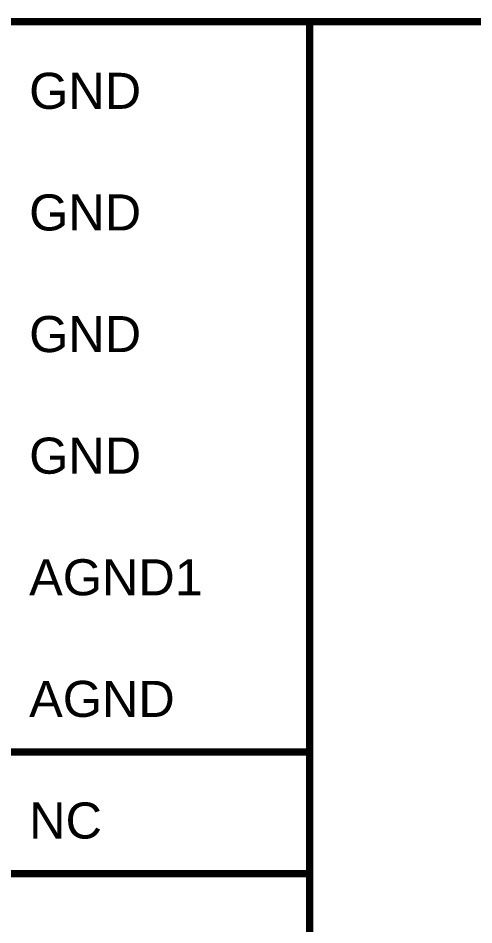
# Model space of a CAD drawing. Header units: millimetres. Extents: x 0 to 594, y 0 to 420.
# Drawn here: x 158.02 to 176.73, y 320.4 to 357.64 of the extents above; entities that cross this region are included whole.
import ezdxf

# ---------------------------------------------------------------- set-up
doc = ezdxf.new("R2010")
doc.units = ezdxf.units.MM
doc.layers.add('Sheet', color=255, linetype='Continuous')
doc.styles.get("Standard").update_dxf_attribs({"font": 'arial.ttf'})

msp = doc.modelspace()

# ---------------------------------------------------------------- linework, layer by layer
at = {"layer": 'Sheet', "color": 0}
for points, const_width in [([(157.496, 357.493), (192.493, 357.493), (192.493, 197.49), (157.496, 197.49), (157.496, 357.493)], 0.3), ([(157.496, 357.493), (157.496, 197.49), (192.493, 197.49), (192.493, 357.493), (157.496, 357.493), (157.496, 357.493)], 0.0991)]:
    msp.add_lwpolyline(points, close=True, dxfattribs=dict(at, const_width=const_width))
at = {"layer": 'Sheet', "color": 0, "const_width": 0.3}
for points in [[(169.994, 197.49), (169.994, 357.493)], [(157.49, 327.499), (169.989, 327.499)], [(157.49, 322.498), (169.989, 322.498)]]:
    msp.add_lwpolyline(points, dxfattribs=at)

# ---------------------------------------------------------------- texts
at = {"layer": 'Sheet', "color": 0}
for s, p in [('GND', (158.469, 353.916)), ('GND', (158.469, 348.92)), ('GND', (158.469, 343.925)), ('GND', (158.469, 338.93)), ('AGND1', (158.469, 333.934)), ('AGND', (158.469, 328.939)), ('NC', (158.469, 323.943))]:
    msp.add_text(s, height=1.4817, dxfattribs=at).set_placement(p)

doc.saveas('drawing.dxf')
